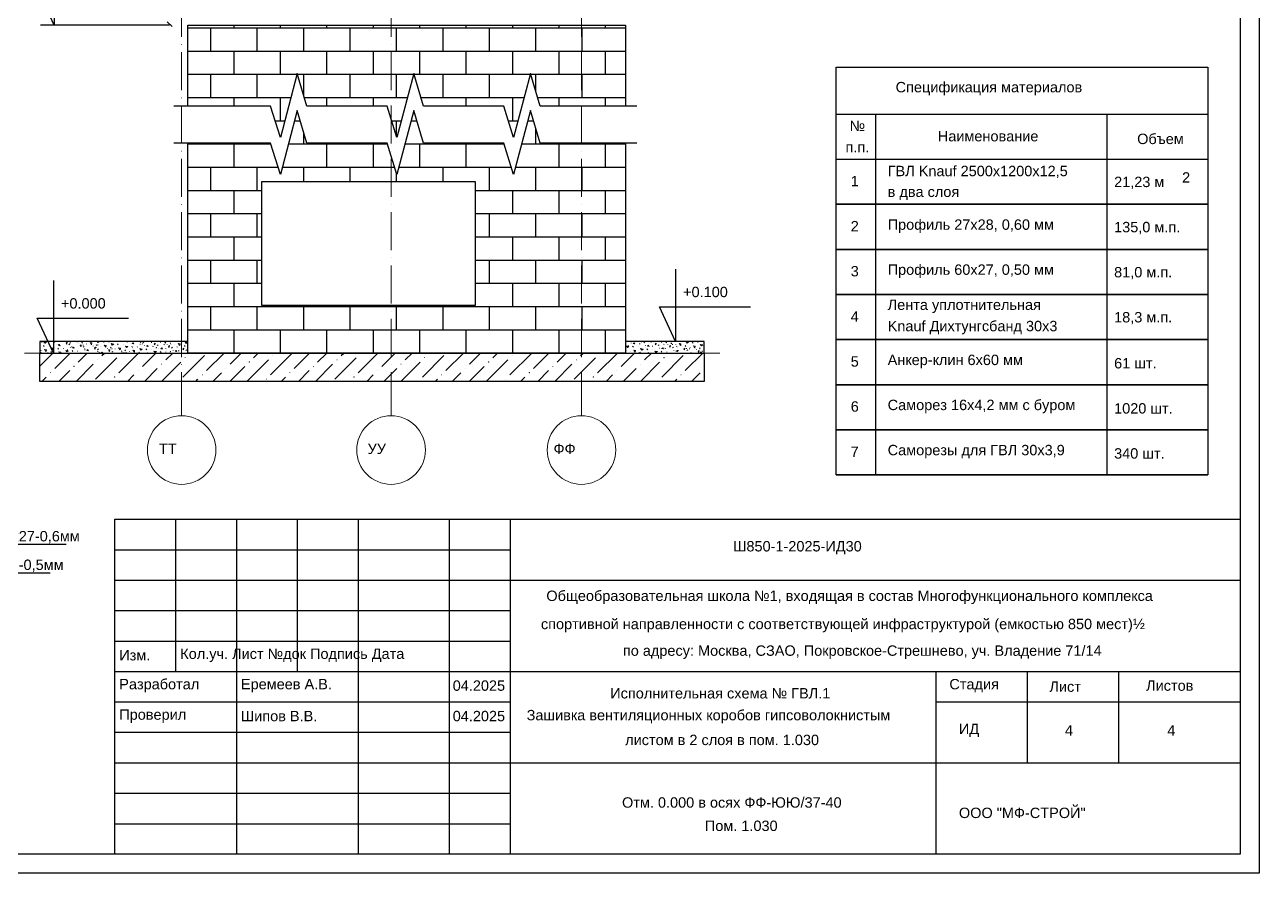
# Model space of a CAD drawing. Header units: millimetres. Extents: x 0 to 146, y 0 to 23.
# Drawn here: x 127.7 to 145.55, y 0.13 to 12.39 of the extents above; entities that cross this region are included whole.
import ezdxf

# ---------------------------------------------------------------- set-up
doc = ezdxf.new("R2010")
doc.units = ezdxf.units.MM
doc.layers.add('PDF _0', color=7, linetype='Continuous')
doc.layers.add('PDF _Текст', color=7, linetype='Continuous')
doc.layers.add('PDF _Оси-1', color=7, linetype='Continuous', true_color=0xaaaaaa)
doc.layers.add('PDF _Оси-3', color=7, linetype='Continuous', true_color=0x989898)
doc.styles.add('PDF ArialMT-Identity-H', font='arial.ttf')
doc.styles.add('PDF GOST Common-Identity-H', font='arial.ttf')

msp = doc.modelspace()

# ---------------------------------------------------------------- linework, layer by layer
at = {"layer": 'PDF _0', "lineweight": 25}
for points in [[(112.569, 23.448), (145.553, 23.448), (145.553, 0.126), (112.569, 0.126)], [(113.679, 23.171), (145.276, 23.171), (145.276, 0.404), (113.679, 0.404)], [(144.809, 5.883), (139.434, 5.883), (139.434, 11.776), (144.809, 11.776)], [(144.809, 9.793), (139.434, 9.793)], [(144.809, 9.141), (139.434, 9.141)], [(144.809, 8.49), (139.434, 8.49)], [(144.809, 7.838), (139.434, 7.838)], [(127.921, 7.644), (137.529, 7.644), (137.529, 7.234), (127.921, 7.234)], [(144.809, 7.186), (139.434, 7.186)], [(144.809, 6.535), (139.434, 6.535)], [(129.005, 5.241), (145.276, 5.241), (145.276, 0.404), (129.005, 0.404)]]:
    msp.add_lwpolyline(points, close=True, dxfattribs=at)
for points in [[(128.129, 13.428), (128.129, 12.381), (127.895, 12.885), (129.212, 12.885)], [(129.798, 12.381), (127.932, 12.381)], [(129.764, 12.429), (129.833, 12.36)], [(139.434, 11.096), (144.809, 11.096)], [(140.005, 11.096), (140.005, 5.883)], [(143.349, 11.096), (143.349, 5.883)], [(139.434, 10.445), (144.809, 10.445)], [(137.113, 8.856), (137.113, 7.809), (136.879, 8.313), (138.195, 8.313)], [(128.118, 8.691), (128.118, 7.644), (127.884, 8.148), (129.201, 8.148)], [(130.059, 7.809), (127.921, 7.809), (127.921, 7.644), (137.529, 7.644), (137.529, 7.809), (136.387, 7.809)], [(127.921, 7.452), (128.106, 7.637)], [(128.137, 7.42), (128.36, 7.644)], [(128.477, 7.513), (128.608, 7.644)], [(128.724, 7.266), (129.033, 7.575)], [(128.817, 7.606), (128.855, 7.644)], [(129.064, 7.359), (129.349, 7.644)], [(129.404, 7.451), (129.597, 7.644)], [(129.681, 7.234), (129.96, 7.513)], [(129.744, 7.544), (129.844, 7.644)], [(129.991, 7.297), (130.3, 7.606)], [(130.084, 7.637), (130.091, 7.644)], [(130.331, 7.39), (130.585, 7.644)], [(130.671, 7.482), (130.833, 7.644)], [(130.918, 7.235), (131.227, 7.544)], [(131.011, 7.575), (131.08, 7.644)], [(131.258, 7.328), (131.567, 7.637)], [(131.598, 7.42), (131.822, 7.644)], [(131.938, 7.513), (132.069, 7.644)], [(132.185, 7.266), (132.494, 7.575)], [(132.278, 7.606), (132.316, 7.644)], [(132.525, 7.359), (132.81, 7.644)], [(132.865, 7.451), (133.058, 7.644)], [(133.142, 7.234), (133.421, 7.513)], [(133.205, 7.544), (133.305, 7.644)], [(133.452, 7.297), (133.761, 7.606)], [(133.545, 7.637), (133.552, 7.644)], [(133.792, 7.39), (134.047, 7.644)], [(134.132, 7.482), (134.294, 7.644)], [(134.379, 7.235), (134.688, 7.544)], [(134.472, 7.575), (134.541, 7.644)], [(134.719, 7.328), (135.028, 7.637)], [(135.059, 7.42), (135.283, 7.644)], [(135.399, 7.513), (135.53, 7.644)], [(135.646, 7.266), (135.955, 7.575)], [(135.739, 7.606), (135.777, 7.644)], [(135.986, 7.359), (136.272, 7.644)], [(136.326, 7.451), (136.519, 7.644)], [(136.604, 7.234), (136.882, 7.513)], [(136.666, 7.544), (136.766, 7.644)], [(136.913, 7.297), (137.222, 7.606)], [(137.006, 7.637), (137.013, 7.644)], [(137.253, 7.39), (137.508, 7.644)], [(128.198, 7.234), (128.353, 7.39)], [(128.445, 7.234), (128.693, 7.482)], [(129.187, 7.234), (129.28, 7.328)], [(129.434, 7.234), (129.62, 7.42)], [(130.423, 7.234), (130.547, 7.359)], [(130.67, 7.234), (130.887, 7.451)], [(131.659, 7.234), (131.814, 7.39)], [(131.906, 7.234), (132.154, 7.482)], [(132.648, 7.234), (132.741, 7.328)], [(132.895, 7.234), (133.081, 7.42)], [(133.884, 7.234), (134.008, 7.359)], [(134.131, 7.234), (134.348, 7.451)], [(135.12, 7.234), (135.275, 7.39)], [(135.367, 7.234), (135.615, 7.482)], [(136.109, 7.234), (136.203, 7.328)], [(136.356, 7.234), (136.543, 7.42)], [(137.345, 7.234), (137.47, 7.359)], [(127.951, 7.234), (128.013, 7.297)], [(128.94, 7.234), (128.94, 7.235)], [(130.176, 7.234), (130.207, 7.266)], [(131.412, 7.234), (131.474, 7.297)], [(132.401, 7.234), (132.402, 7.235)], [(133.637, 7.234), (133.669, 7.266)], [(134.873, 7.234), (134.936, 7.297)], [(135.862, 7.234), (135.863, 7.235)], [(137.098, 7.234), (137.13, 7.266)], [(139.434, 5.883), (144.809, 5.883)], [(129.884, 5.241), (129.884, 3.042)], [(130.764, 5.241), (130.764, 0.404)], [(131.643, 5.241), (131.643, 3.042)], [(132.523, 5.241), (132.523, 0.404)], [(133.842, 5.241), (133.842, 0.404)], [(134.722, 5.241), (134.722, 0.404)], [(129.005, 4.801), (134.722, 4.801)], [(129.005, 4.361), (145.276, 4.361)], [(129.005, 3.922), (134.722, 3.922)], [(129.005, 3.482), (134.722, 3.482)], [(129.005, 3.042), (145.276, 3.042)], [(140.878, 3.042), (140.878, 0.404)], [(142.197, 3.042), (142.197, 1.723)], [(143.517, 3.042), (143.517, 1.723)], [(129.005, 2.602), (134.722, 2.602)], [(140.878, 2.602), (145.276, 2.602)], [(129.005, 2.163), (134.722, 2.163)], [(129.005, 1.723), (145.276, 1.723)], [(129.005, 1.283), (134.722, 1.283)], [(129.005, 0.843), (134.722, 0.843)]]:
    msp.add_lwpolyline(points, dxfattribs=at)
at = {"layer": 'PDF _0', "color": 252, "lineweight": 30, "true_color": 0x989898}
for points in [[(130.059, 11.211), (130.059, 12.381), (136.387, 12.381), (136.387, 11.211)], [(136.387, 10.677), (136.387, 7.644), (130.059, 7.644), (130.059, 10.677)]]:
    msp.add_lwpolyline(points, dxfattribs=at)
at = {"layer": 'PDF _0', "color": 8, "lineweight": 25, "true_color": 0x808080}
for points in [[(130.059, 12.343), (133, 12.343), (135.753, 12.343), (136.387, 12.343)], [(130.395, 12.007), (130.395, 12.343)], [(130.731, 12.343), (130.731, 12.381)], [(131.066, 12.007), (131.066, 12.343)], [(131.402, 12.343), (131.402, 12.381)], [(131.738, 12.007), (131.738, 12.343)], [(132.073, 12.343), (132.073, 12.381)], [(132.409, 12.007), (132.409, 12.343)], [(132.744, 12.343), (132.744, 12.381)], [(133.08, 12.007), (133.08, 12.343)], [(133.416, 12.343), (133.416, 12.381)], [(133.751, 12.007), (133.751, 12.343)], [(134.087, 12.343), (134.087, 12.381)], [(134.423, 12.007), (134.423, 12.343)], [(134.758, 12.343), (134.758, 12.381)], [(135.094, 12.007), (135.094, 12.343)], [(135.43, 12.343), (135.43, 12.381)], [(135.765, 12.007), (135.765, 12.343)], [(136.101, 12.343), (136.101, 12.381)], [(130.059, 12.007), (133, 12.007), (135.753, 12.007), (136.387, 12.007)], [(130.731, 11.672), (130.731, 12.007)], [(131.402, 11.672), (131.402, 12.007)], [(132.073, 11.672), (132.073, 12.007)], [(132.744, 11.672), (132.744, 12.007)], [(133.416, 11.672), (133.416, 12.007)], [(134.087, 11.672), (134.087, 12.007)], [(134.758, 11.672), (134.758, 12.007)], [(135.43, 11.672), (135.43, 12.007)], [(136.101, 11.672), (136.101, 12.007)], [(130.059, 11.672), (131.638, 11.672)], [(130.395, 11.336), (130.395, 11.672)], [(131.066, 11.336), (131.066, 11.672)], [(131.644, 11.672), (133, 11.672), (133.324, 11.672)], [(131.738, 11.365), (131.738, 11.672)], [(132.409, 11.336), (132.409, 11.672)], [(133.08, 11.336), (133.08, 11.672)], [(133.33, 11.672), (135.011, 11.672)], [(133.751, 11.336), (133.751, 11.672)], [(134.423, 11.336), (134.423, 11.672)], [(135.017, 11.672), (135.753, 11.672), (136.387, 11.672)], [(135.094, 11.418), (135.094, 11.672)], [(135.765, 11.336), (135.765, 11.672)], [(130.059, 11.336), (131.55, 11.336)], [(130.731, 11.211), (130.731, 11.336)], [(131.402, 11), (131.402, 11.336)], [(131.746, 11.336), (133, 11.336), (133.237, 11.336)], [(132.073, 11.211), (132.073, 11.336)], [(132.744, 11.211), (132.744, 11.336)], [(133.433, 11.336), (134.923, 11.336)], [(134.087, 11.211), (134.087, 11.336)], [(134.758, 11), (134.758, 11.336)], [(135.119, 11.336), (135.753, 11.336), (136.387, 11.336)], [(135.43, 11.211), (135.43, 11.336)], [(136.101, 11.211), (136.101, 11.336)], [(131.322, 11), (131.462, 11)], [(131.602, 11), (131.686, 11)], [(133.008, 11), (133.149, 11)], [(133.08, 10.775), (133.08, 11)], [(133.289, 11), (133.372, 11)], [(134.695, 11), (134.835, 11)], [(134.975, 11), (135.059, 11)], [(131.738, 10.665), (131.738, 10.831)], [(135.094, 10.665), (135.094, 10.884)], [(130.059, 10.665), (131.259, 10.665)], [(130.395, 10.665), (130.395, 10.677)], [(130.731, 10.329), (130.731, 10.665)], [(131.066, 10.665), (131.066, 10.677)], [(131.514, 10.665), (132.945, 10.665)], [(132.073, 10.329), (132.073, 10.665)], [(132.409, 10.665), (132.409, 10.677)], [(132.744, 10.329), (132.744, 10.665)], [(133.201, 10.665), (134.632, 10.665)], [(133.416, 10.329), (133.416, 10.665)], [(133.751, 10.665), (133.751, 10.677)], [(134.087, 10.329), (134.087, 10.665)], [(134.423, 10.665), (134.423, 10.677)], [(134.887, 10.665), (135.753, 10.665), (136.387, 10.665)], [(135.43, 10.329), (135.43, 10.665)], [(135.765, 10.665), (135.765, 10.677)], [(136.101, 10.329), (136.101, 10.665)], [(130.059, 10.329), (131.366, 10.329)], [(130.395, 9.993), (130.395, 10.329)], [(131.066, 9.993), (131.066, 10.329)], [(131.427, 10.329), (133, 10.329), (133.052, 10.329)], [(131.738, 10.122), (131.738, 10.329)], [(132.409, 10.122), (132.409, 10.329)], [(133.08, 10.122), (133.08, 10.24)], [(133.113, 10.329), (134.738, 10.329)], [(133.751, 10.122), (133.751, 10.329)], [(134.423, 9.993), (134.423, 10.329)], [(134.799, 10.329), (135.753, 10.329), (136.387, 10.329)], [(135.094, 9.993), (135.094, 10.329)], [(135.765, 9.993), (135.765, 10.329)], [(130.059, 9.993), (131.133, 9.993)], [(130.731, 9.658), (130.731, 9.993)], [(134.216, 9.993), (135.753, 9.993), (136.387, 9.993)], [(134.758, 9.658), (134.758, 9.993)], [(135.43, 9.658), (135.43, 9.993)], [(136.101, 9.658), (136.101, 9.993)], [(130.059, 9.658), (131.133, 9.658)], [(130.395, 9.322), (130.395, 9.658)], [(131.066, 9.322), (131.066, 9.658)], [(134.216, 9.658), (135.753, 9.658), (136.387, 9.658)], [(134.423, 9.322), (134.423, 9.658)], [(135.094, 9.322), (135.094, 9.658)], [(135.765, 9.322), (135.765, 9.658)], [(130.059, 9.322), (131.133, 9.322)], [(130.731, 8.987), (130.731, 9.322)], [(134.216, 9.322), (135.753, 9.322), (136.387, 9.322)], [(134.758, 8.987), (134.758, 9.322)], [(135.43, 8.987), (135.43, 9.322)], [(136.101, 8.987), (136.101, 9.322)], [(130.059, 8.987), (131.133, 8.987)], [(130.395, 8.651), (130.395, 8.987)], [(131.066, 8.651), (131.066, 8.987)], [(134.216, 8.987), (135.753, 8.987), (136.387, 8.987)], [(134.423, 8.651), (134.423, 8.987)], [(135.094, 8.651), (135.094, 8.987)], [(135.765, 8.651), (135.765, 8.987)], [(130.059, 8.651), (131.133, 8.651)], [(130.731, 8.315), (130.731, 8.651)], [(134.216, 8.651), (135.753, 8.651), (136.387, 8.651)], [(134.758, 8.315), (134.758, 8.651)], [(135.43, 8.315), (135.43, 8.651)], [(136.101, 8.315), (136.101, 8.651)], [(130.059, 8.315), (133, 8.315), (135.753, 8.315), (136.387, 8.315)], [(130.395, 7.98), (130.395, 8.315)], [(131.066, 7.98), (131.066, 8.315)], [(131.402, 8.315), (131.402, 8.332)], [(131.738, 7.98), (131.738, 8.315)], [(132.073, 8.315), (132.073, 8.332)], [(132.409, 7.98), (132.409, 8.315)], [(132.744, 8.315), (132.744, 8.332)], [(133.08, 7.98), (133.08, 8.315)], [(133.416, 8.315), (133.416, 8.332)], [(133.751, 7.98), (133.751, 8.315)], [(134.087, 8.315), (134.087, 8.332)], [(134.423, 7.98), (134.423, 8.315)], [(135.094, 7.98), (135.094, 8.315)], [(135.765, 7.98), (135.765, 8.315)], [(130.059, 7.98), (133, 7.98), (135.753, 7.98), (136.387, 7.98)], [(130.731, 7.644), (130.731, 7.98)], [(131.402, 7.644), (131.402, 7.98)], [(132.073, 7.644), (132.073, 7.98)], [(132.744, 7.644), (132.744, 7.98)], [(133.416, 7.644), (133.416, 7.98)], [(134.087, 7.644), (134.087, 7.98)], [(134.758, 7.644), (134.758, 7.98)], [(135.43, 7.644), (135.43, 7.98)], [(136.101, 7.644), (136.101, 7.98)]]:
    msp.add_lwpolyline(points, dxfattribs=at)
at = {"layer": 'PDF _0', "color": 252, "lineweight": 25, "true_color": 0x989898}
for points in [[(136.552, 11.211), (135.157, 11.211), (135.014, 11.682), (134.772, 10.758), (134.628, 11.211), (133.471, 11.211), (133.327, 11.682), (133.085, 10.758), (132.942, 11.211), (131.784, 11.211), (131.641, 11.682), (131.399, 10.758), (131.255, 11.211), (129.861, 11.211)], [(136.552, 10.677), (135.157, 10.677), (135.014, 11.148), (134.772, 10.224), (134.628, 10.677), (133.471, 10.677), (133.327, 11.148), (133.085, 10.224), (132.942, 10.677), (131.784, 10.677), (131.641, 11.148), (131.399, 10.224), (131.255, 10.677), (129.861, 10.677)]]:
    msp.add_lwpolyline(points, dxfattribs=at)
at = {"layer": 'PDF _0', "color": 252, "lineweight": 30, "true_color": 0x989898}
msp.add_lwpolyline([(131.133, 8.332), (131.133, 10.122), (134.216, 10.122), (134.216, 8.332)], close=True, dxfattribs=at)
at = {"layer": 'PDF _0', "color": 252, "lineweight": 5, "true_color": 0x989898}
msp.add_lwpolyline([(131.133, 8.332), (131.135, 8.332), (131.135, 8.334), (131.133, 8.334)], close=True, dxfattribs=at)
at = {"layer": 'PDF _0', "lineweight": 15}
for points in [[(127.941, 7.679), (127.94, 7.675)], [(127.952, 7.8), (127.952, 7.796)], [(127.974, 7.753), (127.984, 7.737)], [(127.996, 7.802), (127.981, 7.791)], [(128.006, 7.787), (127.981, 7.791)], [(128.012, 7.666), (128.016, 7.692), (127.99, 7.696)], [(127.99, 7.696), (128.012, 7.666)], [(127.996, 7.802), (128.006, 7.787)], [(128.019, 7.798), (128.006, 7.8)], [(128.056, 7.745), (128.055, 7.742)], [(128.126, 7.712), (128.118, 7.714), (128.09, 7.719)], [(128.09, 7.719), (128.105, 7.697)], [(128.126, 7.712), (128.118, 7.707), (128.105, 7.697)], [(128.12, 7.753), (128.118, 7.741), (128.118, 7.74)], [(128.148, 7.809), (128.135, 7.801)], [(128.159, 7.763), (128.158, 7.76)], [(128.18, 7.716), (128.191, 7.701)], [(128.202, 7.766), (128.187, 7.755)], [(128.213, 7.75), (128.187, 7.755)], [(128.205, 7.765), (128.192, 7.767)], [(128.202, 7.766), (128.213, 7.75)], [(128.262, 7.708), (128.262, 7.705)], [(128.296, 7.682), (128.312, 7.661)], [(128.333, 7.676), (128.296, 7.682)], [(128.315, 7.799), (128.3, 7.788)], [(128.3, 7.788), (128.31, 7.773)], [(128.315, 7.799), (128.31, 7.773)], [(128.333, 7.676), (128.312, 7.661)], [(128.323, 7.696), (128.321, 7.683)], [(128.357, 7.775), (128.342, 7.764)], [(128.369, 7.789), (128.356, 7.792)], [(128.365, 7.727), (128.365, 7.724)], [(128.391, 7.732), (128.378, 7.735)], [(128.387, 7.68), (128.398, 7.665)], [(128.39, 7.809), (128.39, 7.809)], [(128.409, 7.729), (128.394, 7.718)], [(128.42, 7.714), (128.394, 7.718)], [(128.409, 7.729), (128.42, 7.714)], [(128.455, 7.809), (128.461, 7.8)], [(128.463, 7.809), (128.461, 7.8)], [(128.485, 7.782), (128.484, 7.779)], [(128.521, 7.763), (128.506, 7.752)], [(128.506, 7.752), (128.517, 7.737)], [(128.521, 7.763), (128.517, 7.737)], [(128.528, 7.801), (128.539, 7.786)], [(128.555, 7.757), (128.542, 7.759)], [(128.564, 7.738), (128.549, 7.728)], [(128.577, 7.7), (128.564, 7.702)], [(128.572, 7.69), (128.571, 7.687)], [(128.597, 7.776), (128.596, 7.773)], [(128.616, 7.693), (128.6, 7.682)], [(128.626, 7.677), (128.6, 7.682)], [(128.616, 7.693), (128.626, 7.677)], [(128.668, 7.763), (128.673, 7.789), (128.647, 7.794)], [(128.647, 7.794), (128.668, 7.763)], [(128.691, 7.746), (128.691, 7.743)], [(128.728, 7.726), (128.713, 7.715)], [(128.713, 7.715), (128.723, 7.7)], [(128.741, 7.724), (128.728, 7.726), (128.723, 7.7)], [(128.735, 7.765), (128.745, 7.75)], [(128.751, 7.809), (128.761, 7.795)], [(128.77, 7.702), (128.755, 7.691)], [(128.762, 7.768), (128.76, 7.755)], [(128.782, 7.809), (128.761, 7.795)], [(128.804, 7.739), (128.803, 7.736)], [(128.84, 7.809), (128.847, 7.798)], [(128.875, 7.727), (128.879, 7.753), (128.853, 7.757)], [(128.853, 7.757), (128.875, 7.727)], [(128.898, 7.709), (128.898, 7.706)], [(128.927, 7.691), (128.914, 7.693)], [(128.918, 7.806), (128.918, 7.802)], [(128.935, 7.69), (128.919, 7.679)], [(128.919, 7.679), (128.93, 7.664)], [(128.935, 7.69), (128.93, 7.664)], [(128.941, 7.728), (128.952, 7.713)], [(128.989, 7.773), (128.953, 7.78)], [(128.953, 7.78), (128.968, 7.758)], [(128.965, 7.711), (128.963, 7.698)], [(128.989, 7.773), (128.968, 7.758)], [(129.01, 7.703), (129.01, 7.7)], [(129.043, 7.777), (129.054, 7.762)], [(129.081, 7.69), (129.086, 7.716), (129.06, 7.721)], [(129.06, 7.721), (129.081, 7.69)], [(129.125, 7.769), (129.124, 7.766)], [(129.148, 7.692), (129.159, 7.677)], [(129.196, 7.737), (129.159, 7.743)], [(129.159, 7.743), (129.174, 7.722)], [(129.196, 7.737), (129.174, 7.722)], [(129.192, 7.804), (129.179, 7.806)], [(129.228, 7.788), (129.228, 7.784)], [(129.25, 7.741), (129.26, 7.725)], [(129.272, 7.79), (129.257, 7.779)], [(129.282, 7.775), (129.257, 7.779)], [(129.288, 7.654), (129.292, 7.68), (129.266, 7.684)], [(129.266, 7.684), (129.288, 7.654)], [(129.272, 7.79), (129.282, 7.775)], [(129.332, 7.733), (129.331, 7.73)], [(129.378, 7.771), (129.365, 7.774)], [(129.402, 7.7), (129.366, 7.707)], [(129.366, 7.707), (129.381, 7.685)], [(129.371, 7.809), (129.38, 7.798)], [(129.382, 7.809), (129.38, 7.798)], [(129.402, 7.7), (129.381, 7.685)], [(129.404, 7.783), (129.401, 7.77)], [(129.426, 7.799), (129.411, 7.789)], [(129.435, 7.751), (129.434, 7.748)], [(129.456, 7.704), (129.467, 7.689)], [(129.478, 7.754), (129.463, 7.743)], [(129.489, 7.738), (129.463, 7.743)], [(129.478, 7.754), (129.489, 7.738)], [(129.542, 7.796), (129.529, 7.798)], [(129.538, 7.696), (129.538, 7.693)], [(129.564, 7.739), (129.551, 7.741)], [(129.554, 7.807), (129.554, 7.804)], [(129.591, 7.787), (129.576, 7.776)], [(129.576, 7.776), (129.586, 7.761)], [(129.591, 7.787), (129.586, 7.761)], [(129.607, 7.726), (129.604, 7.713)], [(129.633, 7.763), (129.618, 7.752)], [(129.641, 7.715), (129.641, 7.712)], [(129.666, 7.8), (129.666, 7.797)], [(129.685, 7.717), (129.67, 7.706)], [(129.696, 7.702), (129.67, 7.706)], [(129.685, 7.717), (129.696, 7.702)], [(129.728, 7.763), (129.715, 7.765)], [(129.722, 7.809), (129.737, 7.788)], [(129.741, 7.809), (129.737, 7.788)], [(129.749, 7.706), (129.737, 7.708)], [(129.761, 7.77), (129.76, 7.767)], [(129.797, 7.751), (129.782, 7.74)], [(129.782, 7.74), (129.793, 7.725)], [(129.797, 7.751), (129.793, 7.725)], [(129.804, 7.789), (129.815, 7.774)], [(129.84, 7.726), (129.824, 7.716)], [(129.848, 7.678), (129.847, 7.675)], [(129.873, 7.764), (129.872, 7.761)], [(129.892, 7.681), (129.876, 7.67)], [(129.892, 7.681), (129.902, 7.666)], [(129.914, 7.73), (129.901, 7.732)], [(129.944, 7.751), (129.948, 7.777), (129.923, 7.782)], [(129.923, 7.782), (129.944, 7.751)], [(129.967, 7.734), (129.967, 7.731)], [(130.004, 7.714), (129.989, 7.704)], [(129.989, 7.704), (129.999, 7.688)], [(130.004, 7.714), (129.999, 7.688)], [(130.011, 7.753), (130.021, 7.738)], [(130.059, 7.798), (130.022, 7.804)], [(130.022, 7.804), (130.037, 7.783)], [(130.046, 7.69), (130.031, 7.679)], [(130.059, 7.798), (130.037, 7.783)], [(130.045, 7.797), (130.043, 7.784)], [(136.391, 7.693), (136.401, 7.678)], [(136.438, 7.738), (136.402, 7.744)], [(136.402, 7.744), (136.417, 7.723)], [(136.414, 7.809), (136.411, 7.809)], [(136.438, 7.738), (136.417, 7.723)], [(136.429, 7.758), (136.426, 7.745)], [(136.471, 7.789), (136.47, 7.785)], [(136.492, 7.742), (136.503, 7.726)], [(136.514, 7.791), (136.499, 7.78)], [(136.525, 7.776), (136.499, 7.78)], [(136.53, 7.655), (136.535, 7.681), (136.509, 7.685)], [(136.509, 7.685), (136.53, 7.655)], [(136.514, 7.791), (136.525, 7.776)], [(136.574, 7.734), (136.574, 7.731)], [(136.6, 7.776), (136.587, 7.778)], [(136.645, 7.701), (136.608, 7.708)], [(136.608, 7.708), (136.624, 7.686)], [(136.615, 7.809), (136.622, 7.799)], [(136.624, 7.809), (136.622, 7.799)], [(136.645, 7.701), (136.624, 7.686)], [(136.632, 7.701), (136.629, 7.688)], [(136.669, 7.8), (136.654, 7.79)], [(136.677, 7.752), (136.677, 7.749)], [(136.699, 7.705), (136.71, 7.69)], [(136.721, 7.755), (136.706, 7.744)], [(136.732, 7.739), (136.706, 7.744)], [(136.721, 7.755), (136.732, 7.739)], [(136.764, 7.8), (136.751, 7.803)], [(136.785, 7.743), (136.773, 7.745)], [(136.781, 7.697), (136.78, 7.694)], [(136.797, 7.808), (136.796, 7.805)], [(136.833, 7.788), (136.818, 7.777)], [(136.818, 7.777), (136.829, 7.762)], [(136.833, 7.788), (136.829, 7.762)], [(136.876, 7.764), (136.86, 7.753)], [(136.884, 7.716), (136.883, 7.713)], [(136.909, 7.801), (136.908, 7.798)], [(136.928, 7.718), (136.912, 7.708)], [(136.938, 7.703), (136.912, 7.708)], [(136.928, 7.718), (136.938, 7.703)], [(136.95, 7.768), (136.937, 7.77)], [(136.971, 7.71), (136.959, 7.713)], [(136.966, 7.809), (136.98, 7.789)], [(136.984, 7.809), (136.98, 7.789)], [(137.003, 7.771), (137.003, 7.768)], [(137.04, 7.752), (137.025, 7.741)], [(137.025, 7.741), (137.035, 7.726)], [(137.04, 7.752), (137.035, 7.726)], [(137.047, 7.79), (137.057, 7.775)], [(137.082, 7.727), (137.067, 7.717)], [(137.07, 7.773), (137.068, 7.76)], [(137.09, 7.679), (137.09, 7.676)], [(137.115, 7.765), (137.115, 7.762)], [(137.134, 7.682), (137.119, 7.671)], [(137.135, 7.735), (137.123, 7.737)], [(137.134, 7.682), (137.145, 7.667)], [(137.157, 7.678), (137.144, 7.68)], [(137.187, 7.752), (137.191, 7.778), (137.165, 7.783)], [(137.165, 7.783), (137.187, 7.752)], [(137.21, 7.735), (137.209, 7.732)], [(137.247, 7.715), (137.231, 7.705)], [(137.231, 7.705), (137.242, 7.689)], [(137.247, 7.715), (137.242, 7.689)], [(137.253, 7.754), (137.264, 7.739)], [(137.301, 7.799), (137.265, 7.805)], [(137.265, 7.805), (137.28, 7.784)], [(137.273, 7.716), (137.271, 7.703)], [(137.289, 7.691), (137.274, 7.68)], [(137.301, 7.799), (137.28, 7.784)], [(137.321, 7.702), (137.308, 7.704)], [(137.322, 7.728), (137.322, 7.725)], [(137.355, 7.803), (137.366, 7.787)], [(137.393, 7.716), (137.398, 7.742), (137.372, 7.746)], [(137.372, 7.746), (137.393, 7.716)], [(137.417, 7.698), (137.416, 7.695)], [(137.437, 7.795), (137.436, 7.792)], [(137.453, 7.679), (137.438, 7.668)], [(137.453, 7.679), (137.449, 7.653)], [(137.46, 7.717), (137.471, 7.702)], [(137.508, 7.762), (137.471, 7.769)], [(137.471, 7.769), (137.486, 7.747)], [(137.508, 7.762), (137.486, 7.747)], [(137.529, 7.692), (137.528, 7.689)], [(127.94, 7.652), (127.927, 7.654)], [(128.035, 7.649), (128.035, 7.645)], [(128.079, 7.668), (128.089, 7.652)], [(128.221, 7.644), (128.223, 7.655), (128.197, 7.66)], [(128.197, 7.66), (128.208, 7.644)], [(128.469, 7.672), (128.468, 7.669)], [(128.514, 7.644), (128.503, 7.646)], [(128.503, 7.646), (128.504, 7.644)], [(128.763, 7.667), (128.75, 7.669)], [(128.778, 7.654), (128.778, 7.651)], [(128.822, 7.656), (128.807, 7.646)], [(128.816, 7.644), (128.807, 7.646)], [(128.822, 7.656), (128.831, 7.644)], [(128.977, 7.666), (128.962, 7.655)], [(129.113, 7.658), (129.1, 7.661)], [(129.105, 7.673), (129.104, 7.67)], [(129.141, 7.653), (129.128, 7.644)], [(129.141, 7.653), (129.139, 7.644)], [(129.168, 7.654), (129.166, 7.644)], [(129.217, 7.667), (129.216, 7.663)], [(129.355, 7.656), (129.363, 7.644)], [(129.496, 7.644), (129.473, 7.648)], [(129.473, 7.648), (129.476, 7.644)], [(129.609, 7.664), (129.572, 7.67)], [(129.572, 7.67), (129.588, 7.649)], [(129.609, 7.664), (129.588, 7.649)], [(129.663, 7.668), (129.674, 7.653)], [(129.745, 7.66), (129.744, 7.657)], [(129.809, 7.669), (129.807, 7.656)], [(129.902, 7.666), (129.876, 7.67)], [(129.935, 7.673), (129.923, 7.675)], [(136.459, 7.668), (136.459, 7.664)], [(136.597, 7.657), (136.606, 7.644)], [(136.741, 7.644), (136.741, 7.644), (136.716, 7.649)], [(136.716, 7.649), (136.719, 7.644)], [(136.852, 7.665), (136.815, 7.671)], [(136.815, 7.671), (136.83, 7.65)], [(136.852, 7.665), (136.83, 7.65)], [(136.906, 7.669), (136.916, 7.654)], [(136.987, 7.661), (136.987, 7.658)], [(137.145, 7.667), (137.119, 7.671)], [(137.343, 7.645), (137.33, 7.647)], [(137.341, 7.645), (137.339, 7.644)], [(137.341, 7.645), (137.342, 7.644)], [(137.438, 7.668), (137.449, 7.653)], [(137.476, 7.659), (137.474, 7.646)], [(137.495, 7.655), (137.48, 7.644)], [(137.507, 7.669), (137.494, 7.671)]]:
    msp.add_lwpolyline(points, dxfattribs=at)
at = {"layer": 'PDF _0', "lineweight": 5}
for points in [[(128.755, 7.544), (128.757, 7.544), (128.757, 7.546), (128.755, 7.546)], [(129.095, 7.637), (129.097, 7.637), (129.097, 7.639), (129.095, 7.639)], [(130.022, 7.575), (130.024, 7.575), (130.024, 7.577), (130.022, 7.577)], [(130.949, 7.513), (130.951, 7.513), (130.951, 7.515), (130.949, 7.515)], [(131.289, 7.606), (131.291, 7.606), (131.291, 7.608), (131.289, 7.608)], [(132.216, 7.544), (132.218, 7.544), (132.218, 7.546), (132.216, 7.546)], [(132.556, 7.637), (132.558, 7.637), (132.558, 7.639), (132.556, 7.639)], [(133.483, 7.575), (133.485, 7.575), (133.485, 7.577), (133.483, 7.577)], [(134.41, 7.513), (134.412, 7.513), (134.412, 7.515), (134.41, 7.515)], [(134.75, 7.606), (134.752, 7.606), (134.752, 7.608), (134.75, 7.608)], [(135.677, 7.544), (135.679, 7.544), (135.679, 7.546), (135.677, 7.546)], [(136.017, 7.637), (136.019, 7.637), (136.019, 7.639), (136.017, 7.639)], [(136.944, 7.575), (136.946, 7.575), (136.946, 7.577), (136.944, 7.577)], [(128.075, 7.359), (128.077, 7.359), (128.077, 7.361), (128.075, 7.361)], [(128.415, 7.451), (128.417, 7.451), (128.417, 7.453), (128.415, 7.453)], [(129.342, 7.39), (129.344, 7.39), (129.344, 7.392), (129.342, 7.392)], [(129.682, 7.482), (129.684, 7.482), (129.684, 7.484), (129.682, 7.484)], [(130.269, 7.328), (130.271, 7.328), (130.271, 7.33), (130.269, 7.33)], [(130.609, 7.42), (130.611, 7.42), (130.611, 7.422), (130.609, 7.422)], [(131.536, 7.359), (131.538, 7.359), (131.538, 7.361), (131.536, 7.361)], [(131.876, 7.451), (131.878, 7.451), (131.878, 7.453), (131.876, 7.453)], [(132.803, 7.39), (132.805, 7.39), (132.805, 7.392), (132.803, 7.392)], [(133.143, 7.482), (133.145, 7.482), (133.145, 7.484), (133.143, 7.484)], [(133.73, 7.328), (133.732, 7.328), (133.732, 7.33), (133.73, 7.33)], [(134.07, 7.42), (134.072, 7.42), (134.072, 7.422), (134.07, 7.422)], [(134.997, 7.359), (134.999, 7.359), (134.999, 7.361), (134.997, 7.361)], [(135.337, 7.451), (135.339, 7.451), (135.339, 7.453), (135.337, 7.453)], [(136.264, 7.39), (136.266, 7.39), (136.266, 7.392), (136.264, 7.392)], [(136.604, 7.482), (136.606, 7.482), (136.606, 7.484), (136.604, 7.484)], [(137.191, 7.328), (137.193, 7.328), (137.193, 7.33), (137.191, 7.33)], [(129.002, 7.297), (129.004, 7.297), (129.004, 7.299), (129.002, 7.299)], [(129.929, 7.235), (129.931, 7.235), (129.931, 7.237), (129.929, 7.237)], [(131.196, 7.266), (131.198, 7.266), (131.198, 7.268), (131.196, 7.268)], [(132.463, 7.297), (132.465, 7.297), (132.465, 7.299), (132.463, 7.299)], [(133.39, 7.235), (133.392, 7.235), (133.392, 7.237), (133.39, 7.237)], [(134.657, 7.266), (134.659, 7.266), (134.659, 7.268), (134.657, 7.268)], [(135.924, 7.297), (135.926, 7.297), (135.926, 7.299), (135.924, 7.299)], [(136.852, 7.235), (136.854, 7.235), (136.854, 7.237), (136.852, 7.237)]]:
    msp.add_lwpolyline(points, close=True, dxfattribs=at)
at = {"layer": 'PDF _0', "color": 8, "lineweight": 5, "true_color": 0x808080}
msp.add_lwpolyline([(135.765, 7.644), (135.767, 7.644), (135.767, 7.646), (135.765, 7.646)], close=True, dxfattribs=at)
at = {"layer": 'PDF _0', "color": 1, "lineweight": 25}
msp.add_lwpolyline([(126.335, 5.314), (126.348, 5.308), (127.262, 4.88), (127.289, 4.88), (128.304, 4.88)], dxfattribs=at)
at = {"layer": 'PDF _0', "color": 5, "lineweight": 25}
msp.add_lwpolyline([(126.399, 5.183), (126.408, 5.172), (127.029, 4.467), (127.056, 4.467), (128.071, 4.467)], dxfattribs=at)
at = {"layer": 'PDF _Оси-1', "lineweight": 20}
for centre in [(129.972, 6.242), (133, 6.242), (135.753, 6.242)]:
    msp.add_circle(centre, 0.496, dxfattribs=at)
at = {"layer": 'PDF _Оси-3', "lineweight": 13}
for points in [[(129.972, 12.762), (129.972, 12.211)], [(133, 12.762), (133, 12.211)], [(135.753, 12.762), (135.753, 12.211)], [(129.972, 11.991), (129.972, 11.44)], [(133, 11.991), (133, 11.44)], [(135.753, 11.991), (135.753, 11.44)], [(129.972, 11.22), (129.972, 10.669)], [(133, 11.22), (133, 10.669)], [(135.753, 11.22), (135.753, 10.669)], [(129.972, 10.449), (129.972, 9.899)], [(133, 10.449), (133, 9.899)], [(135.753, 10.449), (135.753, 9.899)], [(129.972, 9.678), (129.972, 9.128)], [(133, 9.678), (133, 9.128)], [(135.753, 9.678), (135.753, 9.128)], [(129.972, 8.907), (129.972, 8.357)], [(133, 8.907), (133, 8.357)], [(135.753, 8.907), (135.753, 8.357)], [(129.972, 8.137), (129.972, 7.586)], [(133, 8.137), (133, 7.586)], [(135.753, 8.137), (135.753, 7.586)], [(127.702, 7.644), (127.993, 7.644)], [(128.214, 7.644), (128.764, 7.644)], [(128.984, 7.644), (129.535, 7.644)], [(129.755, 7.644), (130.306, 7.644)], [(130.526, 7.644), (131.077, 7.644)], [(131.297, 7.644), (131.847, 7.644)], [(132.068, 7.644), (132.618, 7.644)], [(132.839, 7.644), (133.389, 7.644)], [(133.609, 7.644), (134.16, 7.644)], [(134.38, 7.644), (134.931, 7.644)], [(135.151, 7.644), (135.702, 7.644)], [(135.922, 7.644), (136.472, 7.644)], [(136.693, 7.644), (137.243, 7.644)], [(137.463, 7.644), (137.754, 7.644)], [(129.972, 7.366), (129.972, 6.737)], [(133, 7.366), (133, 6.737)], [(135.753, 7.366), (135.753, 6.737)]]:
    msp.add_lwpolyline(points, dxfattribs=at)
at = {"layer": 'PDF _Оси-3', "lineweight": 5}
for points in [[(129.972, 12.101), (129.974, 12.101), (129.974, 12.103), (129.972, 12.103)], [(133, 12.101), (133.002, 12.101), (133.002, 12.103), (133, 12.103)], [(135.753, 12.101), (135.755, 12.101), (135.755, 12.103), (135.753, 12.103)], [(129.972, 11.33), (129.974, 11.33), (129.974, 11.332), (129.972, 11.332)], [(133, 11.33), (133.002, 11.33), (133.002, 11.332), (133, 11.332)], [(135.753, 11.33), (135.755, 11.33), (135.755, 11.332), (135.753, 11.332)], [(129.972, 10.559), (129.974, 10.559), (129.974, 10.561), (129.972, 10.561)], [(133, 10.559), (133.002, 10.559), (133.002, 10.561), (133, 10.561)], [(135.753, 10.559), (135.755, 10.559), (135.755, 10.561), (135.753, 10.561)], [(129.972, 9.788), (129.974, 9.788), (129.974, 9.79), (129.972, 9.79)], [(133, 9.788), (133.002, 9.788), (133.002, 9.79), (133, 9.79)], [(135.753, 9.788), (135.755, 9.788), (135.755, 9.79), (135.753, 9.79)], [(129.972, 9.018), (129.974, 9.018), (129.974, 9.02), (129.972, 9.02)], [(133, 9.018), (133.002, 9.018), (133.002, 9.02), (133, 9.02)], [(135.753, 9.018), (135.755, 9.018), (135.755, 9.02), (135.753, 9.02)], [(129.972, 8.247), (129.974, 8.247), (129.974, 8.249), (129.972, 8.249)], [(133, 8.247), (133.002, 8.247), (133.002, 8.249), (133, 8.249)], [(135.753, 8.247), (135.755, 8.247), (135.755, 8.249), (135.753, 8.249)], [(128.103, 7.644), (128.105, 7.644), (128.105, 7.646), (128.103, 7.646)], [(128.874, 7.644), (128.876, 7.644), (128.876, 7.646), (128.874, 7.646)], [(129.645, 7.644), (129.647, 7.644), (129.647, 7.646), (129.645, 7.646)], [(130.416, 7.644), (130.418, 7.644), (130.418, 7.646), (130.416, 7.646)], [(131.187, 7.644), (131.189, 7.644), (131.189, 7.646), (131.187, 7.646)], [(131.958, 7.644), (131.96, 7.644), (131.96, 7.646), (131.958, 7.646)], [(132.728, 7.644), (132.73, 7.644), (132.73, 7.646), (132.728, 7.646)], [(133.499, 7.644), (133.501, 7.644), (133.501, 7.646), (133.499, 7.646)], [(134.27, 7.644), (134.272, 7.644), (134.272, 7.646), (134.27, 7.646)], [(135.041, 7.644), (135.043, 7.644), (135.043, 7.646), (135.041, 7.646)], [(135.812, 7.644), (135.814, 7.644), (135.814, 7.646), (135.812, 7.646)], [(136.583, 7.644), (136.585, 7.644), (136.585, 7.646), (136.583, 7.646)], [(137.353, 7.644), (137.355, 7.644), (137.355, 7.646), (137.353, 7.646)], [(129.972, 7.476), (129.974, 7.476), (129.974, 7.478), (129.972, 7.478)], [(133, 7.476), (133.002, 7.476), (133.002, 7.478), (133, 7.478)], [(135.753, 7.476), (135.755, 7.476), (135.755, 7.478), (135.753, 7.478)]]:
    msp.add_lwpolyline(points, close=True, dxfattribs=at)

# ---------------------------------------------------------------- texts
at = {"layer": 'PDF _Текст', "char_height": 0.15, "attachment_point": 4, "style": 'PDF GOST Common-Identity-H'}
for s, insert in [('Спецификация материалов', (140.295, 11.463)), ('№', (139.63, 10.925)), ('Наименование', (140.905, 10.776)), ('Объем', (143.787, 10.737)), ('п.п.', (139.571, 10.617)), ('ГВЛ Knauf 2500х1200х12,5', (140.18, 10.26)), ('1', (139.646, 10.128)), ('21,23 м', (143.454, 10.102)), ('2', (144.437, 10.181)), ('в два слоя', (140.18, 9.952)), ('2', (139.646, 9.477)), ('Профиль 27х28, 0,60 мм', (140.18, 9.477)), ('135,0 м.п.', (143.454, 9.45)), ('Профиль 60х27, 0,50 мм', (140.18, 8.826)), ('3', (139.646, 8.825)), ('81,0 м.п.', (143.454, 8.798)), ('+0.100', (137.222, 8.525)), ('+0.000', (128.227, 8.36)), ('Лента уплотнительная', (140.18, 8.319)), ('4', (139.646, 8.173)), ('18,3 м.п.', (143.454, 8.147)), ('Knauf Дихтунгсбанд 30х3', (140.18, 8.011)), ('5', (139.646, 7.521)), ('Анкер‐клин 6х60 мм', (140.18, 7.522)), ('61 шт.', (143.454, 7.495)), ('Саморез 16x4,2 мм с буром', (140.18, 6.871)), ('6', (139.646, 6.87)), ('1020 шт.', (143.454, 6.843)), ('7', (139.645, 6.218)), ('Саморезы для ГВЛ 30x3,9', (140.18, 6.219)), ('340 шт.', (143.454, 6.192)), ('Ш850‐1‐2025‐ИД30', (137.946, 4.83)), ('Общеобразовательная школа №1, входящая в состав Многофункционального комплекса', (135.245, 4.113)), ('спортивной направленности с соответствующей инфраструктурой (емкостью 850 мест)½', (135.167, 3.706)), ('по адресу: Москва, СЗАО, Покровское‐Стрешнево, уч. Владение 71/14', (136.352, 3.321)), ('Изм.', (129.07, 3.276)), ('Кол.уч. Лист №док Подпись Дата', (129.952, 3.276)), ('Разработал', (129.07, 2.837)), ('Еремеев А.В.', (130.829, 2.837)), ('04.2025', (133.891, 2.837)), ('Стадия', (141.072, 2.837)), ('Лист', (142.519, 2.822)), ('Листов', (143.917, 2.837)), ('Исполнительная схема № ГВЛ.1', (136.169, 2.726)), ('Проверил', (129.07, 2.397)), ('Шипов В.В.', (130.829, 2.397)), ('04.2025', (133.891, 2.397)), ('Зашивка вентиляционных коробов гипсоволокнистым', (134.96, 2.389)), ('ИД', (141.21, 2.191)), ('4', (142.743, 2.191)), ('4', (144.223, 2.191)), ('листом в 2 слоя в пом. 1.030', (136.385, 2.052)), ('Отм. 0.000 в осях ФФ‐ЮЮ/37‐40', (136.339, 1.148)), ('ООО "МФ‐СТРОЙ"', (141.21, 0.998)), ('Пом. 1.030', (137.537, 0.811))]:
    msp.add_mtext(s, dxfattribs=dict(at, insert=insert))
at = {"layer": 'PDF _Текст', "color": 253, "true_color": 0xaaaaaa, "char_height": 0.15, "attachment_point": 4, "style": 'PDF ArialMT-Identity-H'}
for s, insert in [('ТТ', (129.645, 6.259)), ('УУ', (132.66, 6.259)), ('ФФ', (135.349, 6.259))]:
    msp.add_mtext(s, dxfattribs=dict(at, insert=insert))
at = {"layer": 'PDF _Текст', "color": 1, "insert": (127.279, 4.983), "char_height": 0.15, "attachment_point": 4, "style": 'PDF GOST Common-Identity-H'}
msp.add_mtext('28х27‐0,6мм', dxfattribs=at)
at = {"layer": 'PDF _Текст', "color": 5, "insert": (127.045, 4.57), "char_height": 0.15, "attachment_point": 4, "style": 'PDF GOST Common-Identity-H'}
msp.add_mtext('60х27‐0,5мм', dxfattribs=at)

doc.saveas('drawing.dxf')
